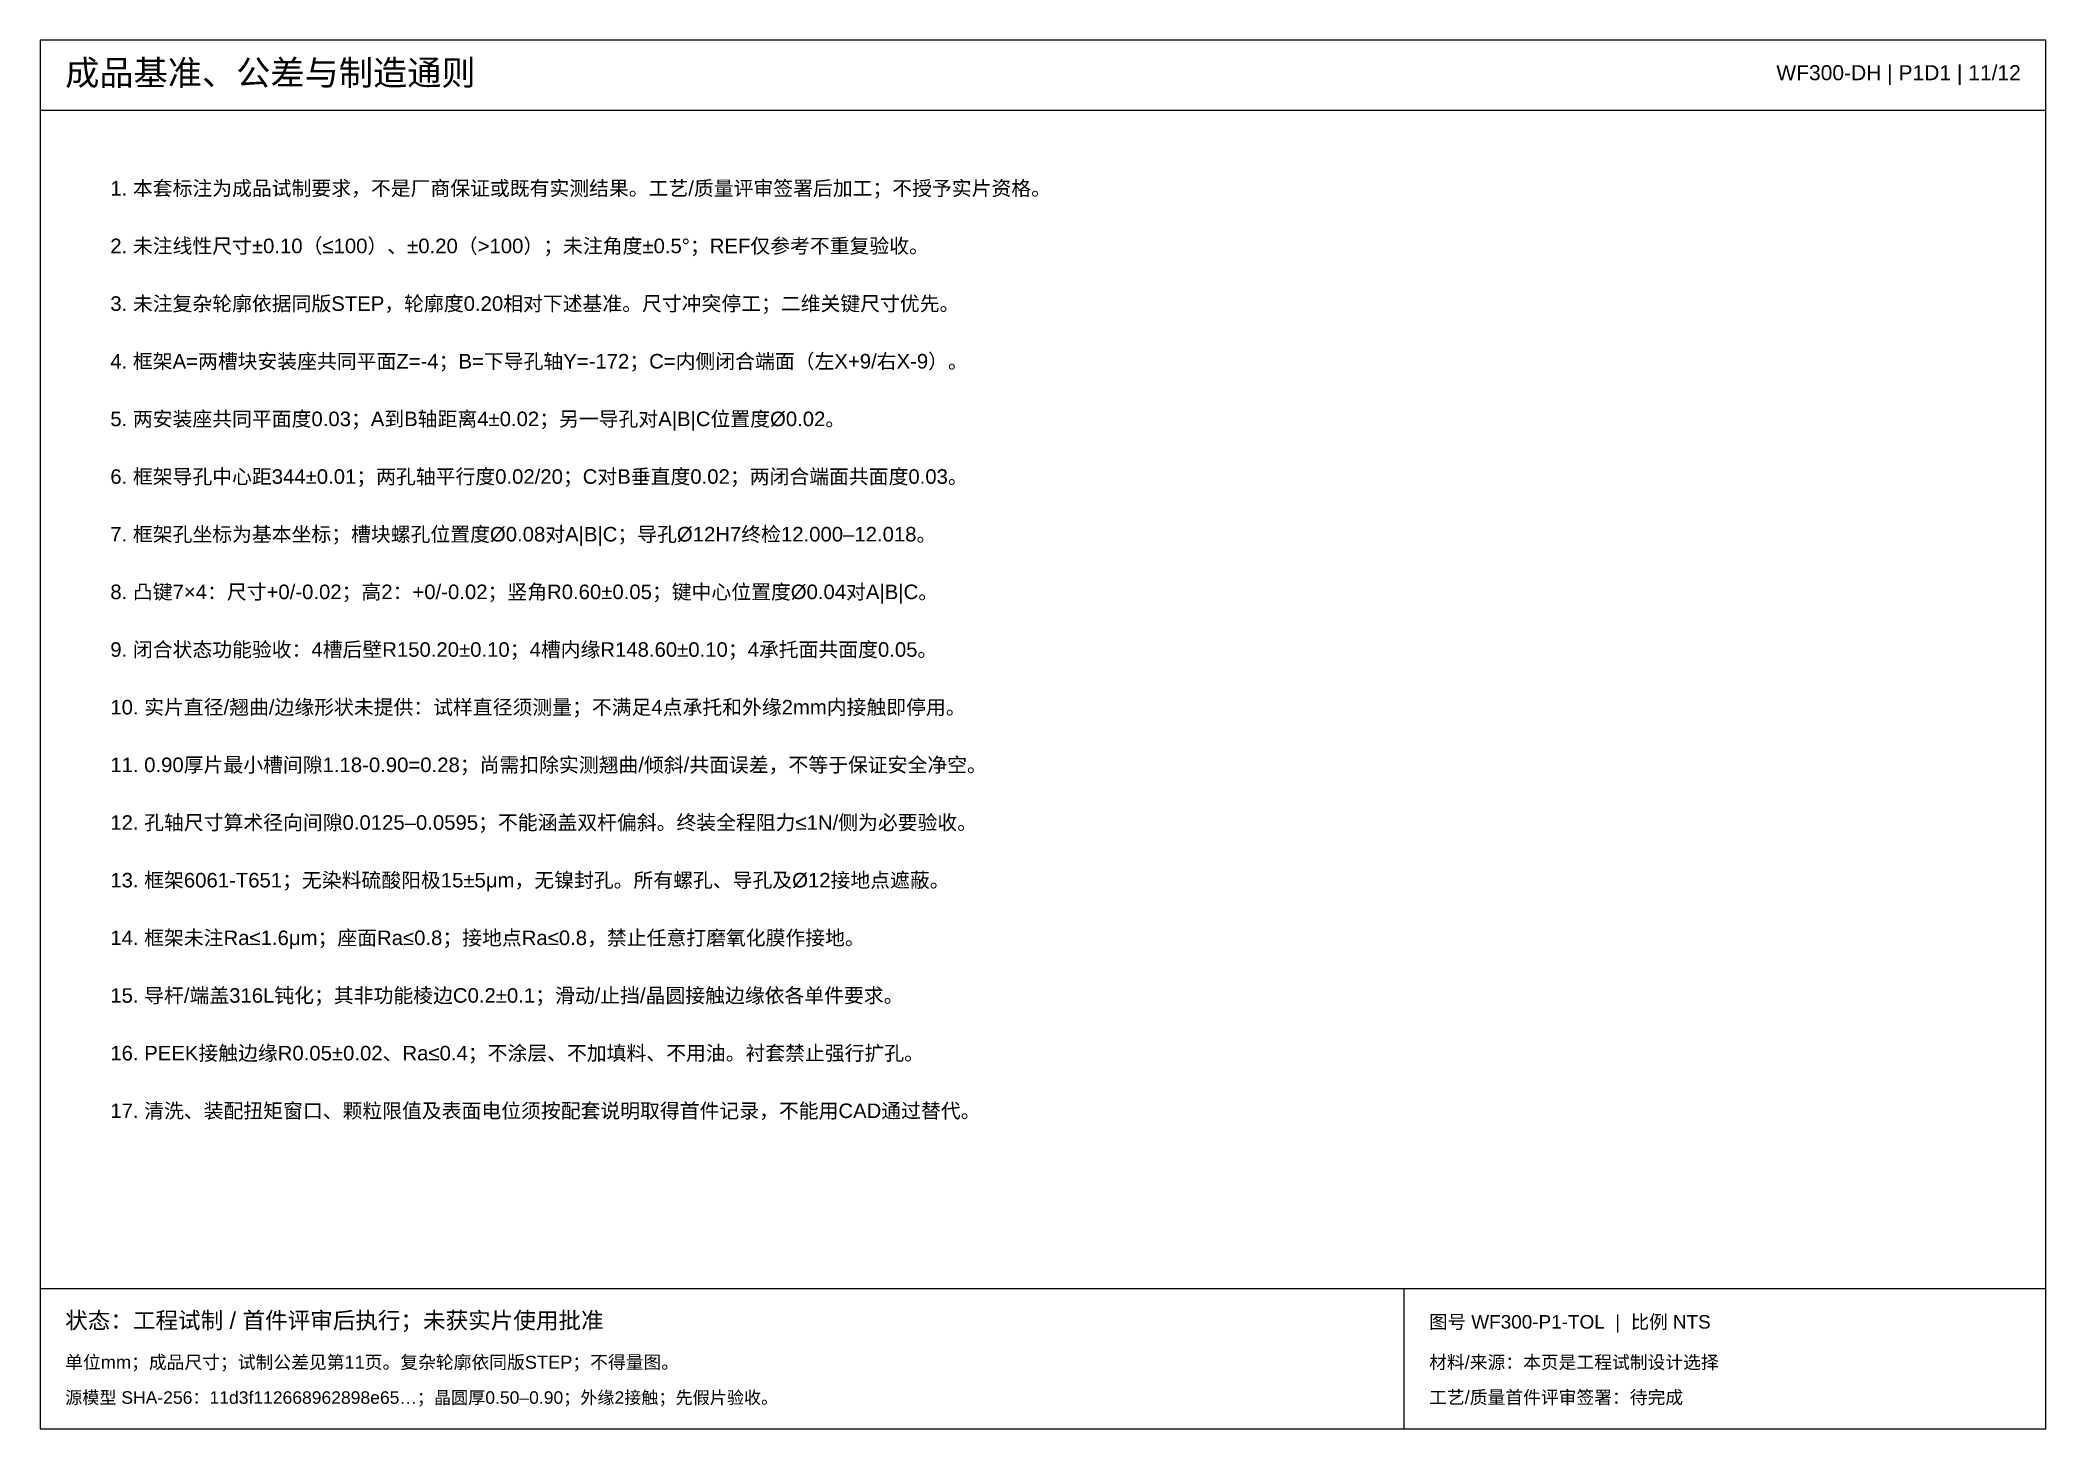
# Model space of a CAD drawing. Header units: millimetres. Extents: x 10 to 410, y 10 to 287.
import ezdxf
from ezdxf.enums import TextEntityAlignment as Align

# ---------------------------------------------------------------- set-up
doc = ezdxf.new("R2010")
doc.units = ezdxf.units.MM
for name, color, linetype in [('HOLD', 1, 'Continuous'), ('OUTLINE', 7, 'Continuous'), ('TEXT', 7, 'Continuous')]:
    doc.layers.add(name, color=color, linetype=linetype)
doc.styles.add('CJK', font='Arial Unicode.ttf')

msp = doc.modelspace()

# ---------------------------------------------------------------- linework, layer by layer
at = {"layer": 'OUTLINE'}
for p, q in [((10, 273), (410, 273)), ((10, 38), (410, 38)), ((282, 10), (282, 38))]:
    msp.add_line(p, q, dxfattribs=at)
msp.add_lwpolyline([(10, 10), (410, 10), (410, 287), (10, 287), (10, 10)], dxfattribs=at)

# ---------------------------------------------------------------- texts
at = {"layer": 'HOLD', "style": 'CJK'}
msp.add_text('状态：工程试制 / 首件评审后执行；未获实片使用批准', height=3.3, dxfattribs=at).set_placement((15, 30))
at = {"layer": 'TEXT', "style": 'CJK'}
for s, height, p in [('成品基准、公差与制造通则', 5, (15, 278)), ('1. 本套标注为成品试制要求，不是厂商保证或既有实测结果。工艺/质量评审签署后加工；不授予实片资格。', 2.9, (24, 256)), ('2. 未注线性尺寸±0.10（≤100）、±0.20（>100）；未注角度±0.5°；REF仅参考不重复验收。', 2.9, (24, 244.5)), ('3. 未注复杂轮廓依据同版STEP，轮廓度0.20相对下述基准。尺寸冲突停工；二维关键尺寸优先。', 2.9, (24, 233)), ('4. 框架A=两槽块安装座共同平面Z=-4；B=下导孔轴Y=-172；C=内侧闭合端面（左X+9/右X-9）。', 2.9, (24, 221.5)), ('5. 两安装座共同平面度0.03；A到B轴距离4±0.02；另一导孔对A|B|C位置度Ø0.02。', 2.9, (24, 210)), ('6. 框架导孔中心距344±0.01；两孔轴平行度0.02/20；C对B垂直度0.02；两闭合端面共面度0.03。', 2.9, (24, 198.5)), ('7. 框架孔坐标为基本坐标；槽块螺孔位置度Ø0.08对A|B|C；导孔Ø12H7终检12.000–12.018。', 2.9, (24, 187)), ('8. 凸键7×4：尺寸+0/-0.02；高2：+0/-0.02；竖角R0.60±0.05；键中心位置度Ø0.04对A|B|C。', 2.9, (24, 175.5)), ('9. 闭合状态功能验收：4槽后壁R150.20±0.10；4槽内缘R148.60±0.10；4承托面共面度0.05。', 2.9, (24, 164)), ('10. 实片直径/翘曲/边缘形状未提供：试样直径须测量；不满足4点承托和外缘2mm内接触即停用。', 2.9, (24, 152.5)), ('11. 0.90厚片最小槽间隙1.18-0.90=0.28；尚需扣除实测翘曲/倾斜/共面误差，不等于保证安全净空。', 2.9, (24, 141)), ('12. 孔轴尺寸算术径向间隙0.0125–0.0595；不能涵盖双杆偏斜。终装全程阻力≤1N/侧为必要验收。', 2.9, (24, 129.5)), ('13. 框架6061-T651；无染料硫酸阳极15±5μm，无镍封孔。所有螺孔、导孔及Ø12接地点遮蔽。', 2.9, (24, 118)), ('14. 框架未注Ra≤1.6μm；座面Ra≤0.8；接地点Ra≤0.8，禁止任意打磨氧化膜作接地。', 2.9, (24, 106.5)), ('15. 导杆/端盖316L钝化；其非功能棱边C0.2±0.1；滑动/止挡/晶圆接触边缘依各单件要求。', 2.9, (24, 95)), ('16. PEEK接触边缘R0.05±0.02、Ra≤0.4；不涂层、不加填料、不用油。衬套禁止强行扩孔。', 2.9, (24, 83.5)), ('17. 清洗、装配扭矩窗口、颗粒限值及表面电位须按配套说明取得首件记录，不能用CAD通过替代。', 2.9, (24, 72)), ('图号 WF300-P1-TOL  |  比例 NTS', 2.7, (287, 30)), ('单位mm；成品尺寸；试制公差见第11页。复杂轮廓依同版STEP；不得量图。', 2.6, (15, 22)), ('材料/来源：本页是工程试制设计选择', 2.6, (287, 22)), ('源模型 SHA-256：11d3f112668962898e65…；晶圆厚0.50–0.90；外缘2接触；先假片验收。', 2.5, (15, 15)), ('工艺/质量首件评审签署：待完成', 2.6, (287, 15))]:
    msp.add_text(s, height=height, dxfattribs=at).set_placement(p)
msp.add_text('WF300-DH | P1D1 | 11/12', height=3, dxfattribs=at).set_placement((405, 279), align=Align.RIGHT)

doc.saveas('drawing.dxf')
